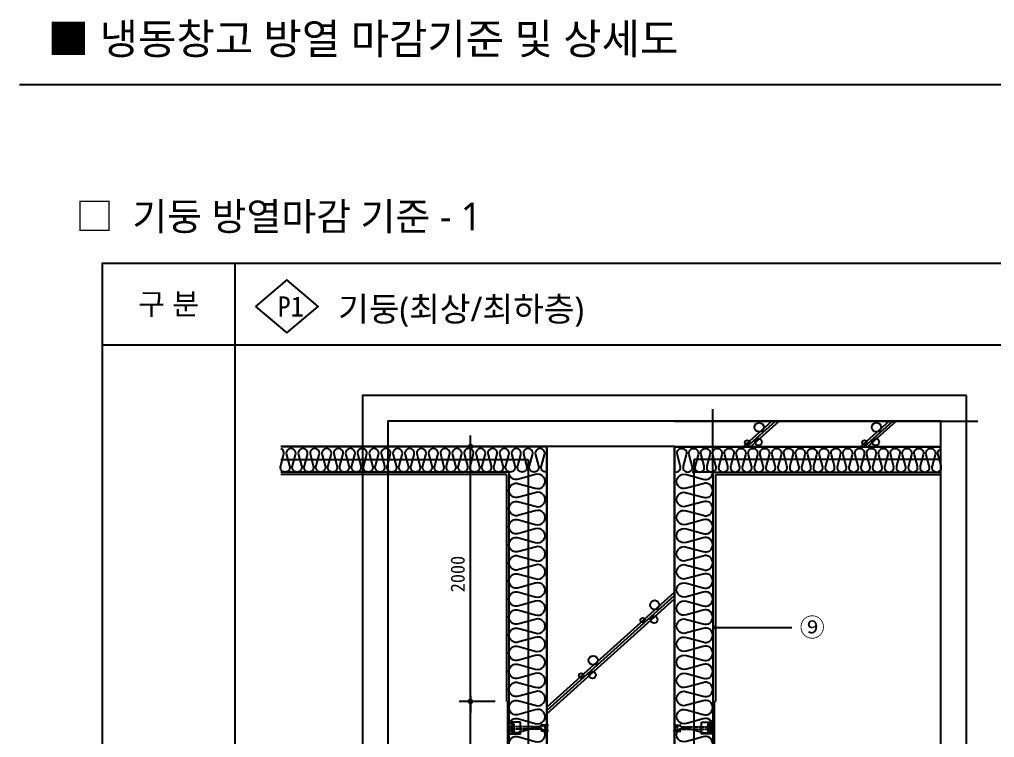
# Model space of a CAD drawing. Header units: millimetres. Extents: x 1008970 to 1091919, y 939088 to 948574.
# Drawn here: x 1059370 to 1062834, y 946023 to 948574 of the extents above; entities that cross this region are included whole.
import ezdxf
from ezdxf.enums import TextEntityAlignment as Align

# ---------------------------------------------------------------- set-up
doc = ezdxf.new("R2010")
doc.units = ezdxf.units.MM
doc.header["$LTSCALE"] = 5
doc.header["$MEASUREMENT"] = 0
doc.header["$PDSIZE"] = -10
doc.linetypes.add('HIDDEN', pattern=[0.375, 0.25, -0.125])
doc.linetypes.add('JIS_02_0.7', pattern=[1.35, 0.75, -0.6])
doc.layers.get('0').update_dxf_attribs({"linetype": 'CONTINUOUS'})
doc.layers.get('Defpoints').update_dxf_attribs({"color": 153, "linetype": 'CONTINUOUS'})
for name, color, linetype in [('5TXT', 7, 'CONTINUOUS'), ('AA-AXIS-DIM7', 7, 'CONTINUOUS'), ('CON', 2, 'CONTINUOUS'), ('DIM', 7, 'CONTINUOUS'), ('FIN', 5, 'CONTINUOUS'), ('HATCH', 9, 'CONTINUOUS'), ('TEXT', 7, 'CONTINUOUS'), ('WALL3', 3, 'CONTINUOUS'), ('단열재', 11, 'CONTINUOUS'), ('볼트', 253, 'JIS_02_0.7'), ('일람 벽체', 7, 'CONTINUOUS')]:
    doc.layers.add(name, color=color, linetype=linetype)
doc.styles.add('MG', font='malgun.ttf')
doc.styles.add('돋움', font='')
doc.styles.add('돋움체', font='')
doc.styles.add('한글', font='malgun.ttf')
doc.styles.get('돋움').set_extended_font_data('DotumChe')
doc.styles.get('돋움체').set_extended_font_data('DotumChe')
doc.dimstyles.new('DIM_5', dxfattribs={"dimscale": 5, "dimtxt": 3, "dimasz": 1, "dimexe": 2, "dimexo": 2, "dimgap": 1, "dimtad": 1, "dimdec": 0, "dimzin": 0, "dimdsep": 46, "dimtxsty": 'MG', "dimblk1": 'DIMDOT', "dimblk2": 'DIMDOT', "dimsah": 1, "dimcen": 0.09, "dimdle": 2, "dimclrd": 7, "dimclre": 7, "dimclrt": 3, "dimadec": 0, "dimazin": 0, "dimtfac": 1, "dimtdec": 0, "dimtix": 1, "dimtmove": 2, "dimatfit": 3, "dimldrblk": 'DIMDOT', "dimfxl": 2, "dimtolj": 1, "dimtzin": 0, "dimarcsym": 0})
doc.dimstyles.new('SDIM', dxfattribs={"dimscale": 10, "dimtxt": 2.5, "dimasz": 1, "dimexe": 2, "dimexo": 2, "dimgap": 1, "dimtad": 1, "dimdsep": 46, "dimtxsty": '돋움', "dimblk1": '_RXDOT', "dimblk2": '_RXDOT', "dimsah": 1, "dimcen": 3, "dimclrd": 7, "dimclre": 7, "dimclrt": 3, "dimadec": 0, "dimazin": 0, "dimtfac": 1, "dimtix": 1, "dimtmove": 2, "dimatfit": 3, "dimfxl": 1, "dimtolj": 1, "dimtzin": 0, "dimarcsym": 0})

# ---------------------------------------------------------------- blocks, each defined once
blk = doc.blocks.new('zw$8367')
blk.add_line((1287, 5), (1287, 369))
blk.add_lwpolyline([(913, 374), (1287, 374), (1287, 0), (913, 0)], close=True)
at = {"layer": '볼트'}
for p, q in [((1125, 321), (1125, 53)), ((1133, 329), (1279, 329)), ((1141, 329), (1141, 45)), ((1157, 329), (1157, 45)), ((1173, 329), (1173, 45)), ((1190, 329), (1190, 45)), ((1206, 329), (1206, 45)), ((1287, 321), (1287, 240)), ((16, 292), (121, 284)), ((16, 268), (235, 268)), ((16, 106), (235, 106)), ((16, 82), (121, 90)), ((40, 243), (40, 131)), ((121, 284), (235, 284)), ((121, 203), (121, 171)), ((121, 90), (235, 90)), ((186, 106), (235, 106)), ((261, 228), (1125, 228)), ((261, 146), (1125, 146)), ((1125, 236), (1206, 236)), ((1125, 146), (1125, 228)), ((1125, 138), (1206, 138)), ((1133, 45), (1279, 45)), ((1206, 232), (1279, 232)), ((1206, 142), (1279, 142)), ((1287, 134), (1287, 53))]:
    blk.add_line(p, q, dxfattribs=at)
for centre, radius, start, end in [((1133, 321), 8.11, 90, 180), ((1279, 321), 8.11, 0, 90), ((16, 276), 16.2, 90, 165.5225), ((16, 284), 16.2, 194.4775, 270), ((16, 90), 16.2, 90, 165.5225), ((16, 98), 16.2, 194.4775, 270), ((64, 243), 24.3, 78.463, 180), ((64, 131), 24.3, 180, 281.537), ((56, 203), 64.9, 0, 78.463), ((56, 171), 64.9, 281.537, 0), ((186, 203), 64.9, 33.0557, 180), ((186, 171), 64.9, 180, 326.9443), ((235, 276), 8.11, 0, 90), ((235, 276), 8.11, 270, 0), ((235, 98), 8.11, 0, 90), ((235, 98), 8.11, 270, 0), ((261, 252), 24.3, 213.0557, 270), ((261, 122), 24.3, 90, 146.9443), ((1133, 53), 8.11, 180, 270), ((1279, 240), 8.11, 270, 0), ((1279, 134), 8.11, 0, 90), ((1279, 53), 8.11, 270, 0)]:
    blk.add_arc(centre, radius, start, end, dxfattribs=at)
blk = doc.blocks.new('DIMDOT')
at = {"linetype": 'Continuous'}
blk.add_line((-2, 0), (2, 0), dxfattribs=at)
for radius in [0.5, 0.25]:
    blk.add_circle((0, 0), radius, dxfattribs=at)
blk = doc.blocks.new('_RXDOT')
at = {"color": 0, "linetype": 'ByBlock'}
blk.add_line((-1, 0), (2, 0), dxfattribs=at)
at = {"color": 0, "linetype": 'ByBlock', "const_width": 0.5}
blk.add_lwpolyline([(-0.25, 0, 1), (0.25, 0, 1)], format="xyb", close=True, dxfattribs=at)
blk = doc.blocks.new('*D17')
at = {"layer": 'Defpoints', "color": 0, "transparency": 16777216}
for p in [(1060972.3, 947056.8), (1061100, 947056.8), (1061100, 946151.3)]:
    blk.add_point(p, dxfattribs=at)
at = {"layer": 'DIM', "color": 7, "lineweight": -2, "transparency": 16777216}
for p, q in [((1061060, 947056.8), (1060932.3, 947056.8)), ((1060972.3, 946171.3), (1060972.3, 947036.8)), ((1061060, 946151.3), (1060932.3, 946151.3))]:
    blk.add_line(p, q, dxfattribs=at)
at = {"layer": 'DIM', "color": 7, "lineweight": -2, "transparency": 16777216, "xscale": 20, "yscale": 20, "zscale": 20}
for p, rotation in [((1060972.3, 947056.8), 90), ((1060972.3, 946151.3), 270)]:
    blk.add_blockref('_RXDOT', p, dxfattribs=dict(at, rotation=rotation))
at = {"layer": 'DIM', "color": 3, "transparency": 16777216, "insert": (1060927.2, 946604), "char_height": 50, "attachment_point": 5, "rotation": 90, "style": '돋움'}
blk.add_mtext('\\A1;2000', dxfattribs=at)
blk = doc.blocks.new('*D21')
at = {"layer": 'Defpoints', "color": 0, "transparency": 16777216}
for p in [(1060972.3, 946151.3), (1061100, 946151.3), (1061100, 944765.9)]:
    blk.add_point(p, dxfattribs=at)
at = {"layer": 'DIM', "color": 7, "lineweight": -2, "transparency": 16777216}
for p, q in [((1061060, 946151.3), (1060932.3, 946151.3)), ((1060972.3, 944785.9), (1060972.3, 946131.3)), ((1061060, 944765.9), (1060932.3, 944765.9))]:
    blk.add_line(p, q, dxfattribs=at)
at = {"layer": 'DIM', "color": 7, "lineweight": -2, "transparency": 16777216, "xscale": 20, "yscale": 20, "zscale": 20}
for p, rotation in [((1060972.3, 946151.3), 90), ((1060972.3, 944765.9), 270)]:
    blk.add_blockref('_RXDOT', p, dxfattribs=dict(at, rotation=rotation))
at = {"layer": 'DIM', "color": 3, "transparency": 16777216, "insert": (1060927.2, 945458.6), "char_height": 50, "attachment_point": 5, "rotation": 90, "style": '돋움'}
blk.add_mtext('\\A1;VAR.', dxfattribs=at)

msp = doc.modelspace()

# ---------------------------------------------------------------- linework, layer by layer
msp.add_line((1073767.213, 948342.513), (1059370.333, 948342.513))
msp.add_lwpolyline([(1073536.528, 939179.201), (1059664.794, 939179.201), (1059664.794, 947708.687), (1073536.528, 947708.687)], close=True)
at = {"color": 6}
for points in [[(1061240.304, 943724.638, 0.905, 0.905, 0), (1061240.304, 947052.224, 0.905, 0.905, 0), (1060298.62, 947052.224, 0.905, 0.905, 0)], [(1061702.092, 943724.638, 0.905, 0.905, 0), (1061702.092, 947052.224, 0.905, 0.905, 0), (1062643.776, 947052.224, 0.905, 0.905, 0)]]:
    msp.add_lwpolyline(points, format="xyseb", dxfattribs=at)
at = {"layer": '5TXT'}
for p, q in [((1060135.636, 947708.687), (1060135.636, 939179.201)), ((1059664.794, 947418.938), (1073536.528, 947418.938))]:
    msp.add_line(p, q, dxfattribs=at)
at = {"layer": 'CON', "ltscale": 5}
for p, q in [((1061244.832, 947056.752), (1060298.62, 947056.752)), ((1061244.832, 943724.638), (1061244.832, 947056.752)), ((1061697.565, 947056.752), (1062643.776, 947056.752)), ((1061697.565, 943724.638), (1061697.565, 947056.752))]:
    msp.add_line(p, q, dxfattribs=at)
at = {"layer": 'Defpoints'}
for p, q in [((1061833.384, 946966.205), (1061833.384, 947190.368)), ((1061697.565, 947147.298), (1062774.433, 947147.298)), ((1061697.565, 947056.752), (1061244.832, 947056.752)), ((1061833.384, 946966.205), (1061759.548, 946966.205))]:
    msp.add_line(p, q, dxfattribs=at)
at = {"layer": 'Defpoints', "color": 139}
for points in [[(1062734.323, 947237.845), (1060588.369, 947237.845), (1060588.369, 943543.545), (1062734.323, 943543.545)], [(1062643.776, 947147.298), (1060678.916, 947147.298), (1060678.916, 943634.092), (1062643.776, 943634.092)]]:
    msp.add_lwpolyline(points, close=True, dxfattribs=at)
at = {"layer": 'FIN'}
for p, q in [((1061099.957, 946957.15), (1060298.62, 946957.15)), ((1061099.957, 946957.15), (1061099.957, 946151.286)), ((1061842.439, 946957.15), (1062643.776, 946957.15)), ((1061842.439, 946957.15), (1061842.439, 946151.286)), ((1061833.368, 946151.286), (1061842.439, 946151.286))]:
    msp.add_line(p, q, dxfattribs=at)
at = {"layer": 'HATCH'}
for p, q in [((1061942.459, 947056.752), (1062043.066, 947147.298)), ((1061955.264, 947056.752), (1062055.871, 947147.298)), ((1061968.069, 947056.752), (1062068.677, 947147.298)), ((1062358.987, 947056.752), (1062459.594, 947147.298)), ((1062371.792, 947056.752), (1062472.399, 947147.298)), ((1062384.597, 947056.752), (1062485.204, 947147.298)), ((1061244.832, 946131.615), (1061697.565, 946539.074)), ((1061244.832, 946120.09), (1061697.565, 946527.55)), ((1061244.832, 946108.565), (1061697.565, 946516.025))]:
    msp.add_line(p, q, dxfattribs=at)
for centre, radius in [((1061998.069, 947125.57), 16.298), ((1062414.597, 947125.57), 16.298), ((1061995.621, 947073.37), 12.224), ((1062412.149, 947073.37), 12.224), ((1061955.631, 947071.331), 8.149), ((1062372.159, 947071.331), 8.149), ((1061626.957, 946494.297), 16.298), ((1061584.519, 946440.057), 8.149), ((1061624.509, 946442.096), 12.224), ((1061408.239, 946297.45), 16.298), ((1061365.801, 946243.211), 8.149), ((1061405.791, 946245.25), 12.224)]:
    msp.add_circle(centre, radius, dxfattribs=at)
at = {"layer": 'WALL3'}
for p, q in [((1061104.485, 946151.286), (1061104.485, 944765.924)), ((1061837.912, 946151.286), (1061837.912, 944765.924))]:
    msp.add_line(p, q, dxfattribs=at)
at = {"layer": 'WALL3', "linetype": 'HIDDEN'}
for points in [[(1060298.62, 947011.478), (1061176.922, 947011.478), (1061176.922, 943724.638)], [(1062643.776, 947011.478), (1061765.474, 947011.478), (1061765.474, 943724.638)]]:
    msp.add_lwpolyline(points, dxfattribs=at)
at = {"layer": '단열재'}
for p, q in [((1061109.012, 946966.205), (1060298.62, 946966.205)), ((1061109.012, 946966.205), (1061109.012, 943815.185)), ((1061833.384, 946966.205), (1061833.384, 943815.185)), ((1061833.384, 946966.205), (1062643.776, 946966.205))]:
    msp.add_line(p, q, dxfattribs=at)
for points in [[(1061240.304, 946966.205, -0.52485566), (1061224.557, 946989.026), (1061234.999, 947027.593, 1.44919786), (1061203.505, 947027.593), (1061213.947, 946989.026, -0.52485566), (1061198.2, 946966.205, -0.52485566), (1061182.453, 946989.026), (1061192.895, 947027.593, 1.44919786), (1061161.401, 947027.593), (1061171.843, 946989.026, -0.52485566), (1061156.096, 946966.205, -0.52485566), (1061140.349, 946989.026), (1061150.791, 947027.593, 1.44919786), (1061119.297, 947027.593), (1061129.739, 946989.026, -0.52485566), (1061113.992, 946966.205, -0.52485566), (1061098.245, 946989.026), (1061108.687, 947027.593, 1.44919786), (1061077.193, 947027.593), (1061087.635, 946989.026, -0.52485566), (1061071.888, 946966.205, -0.52485566), (1061056.141, 946989.026), (1061066.583, 947027.593, 1.44919786), (1061035.089, 947027.593), (1061045.531, 946989.026, -0.52485566), (1061029.784, 946966.205, -0.52485566), (1061014.037, 946989.026), (1061024.478, 947027.593, 1.44919786), (1060992.985, 947027.593), (1061003.426, 946989.026, -0.52485566), (1060987.679, 946966.205, -0.52485566), (1060971.933, 946989.026), (1060982.374, 947027.593, 1.44919786), (1060950.88, 947027.593), (1060961.322, 946989.026, -0.52485566), (1060945.575, 946966.205, -0.52485566), (1060929.828, 946989.026), (1060940.27, 947027.593, 1.44919786), (1060908.776, 947027.593), (1060919.218, 946989.026, -0.52485566), (1060903.471, 946966.205, -0.52485566), (1060887.724, 946989.026), (1060898.166, 947027.593, 1.44919786), (1060866.672, 947027.593), (1060877.114, 946989.026, -0.52485566), (1060861.367, 946966.205, -0.52485566), (1060845.62, 946989.026), (1060856.062, 947027.593, 1.44919786), (1060824.568, 947027.593), (1060835.01, 946989.026, -0.52485566), (1060819.263, 946966.205, -0.52485566), (1060803.516, 946989.026), (1060813.958, 947027.593, 1.44919786), (1060782.464, 947027.593), (1060792.906, 946989.026, -0.52485566), (1060777.159, 946966.205, -0.52485566), (1060761.412, 946989.026), (1060771.854, 947027.593, 1.44919786), (1060740.36, 947027.593), (1060750.801, 946989.026, -0.52485566), (1060735.055, 946966.205, -0.52485566), (1060719.308, 946989.026), (1060729.749, 947027.593, 1.44919786), (1060698.256, 947027.593), (1060708.697, 946989.026, -0.52485566), (1060692.95, 946966.205, -0.52485566), (1060677.203, 946989.026), (1060687.645, 947027.593, 1.44919786), (1060656.151, 947027.593), (1060666.593, 946989.026, -0.52485566), (1060650.846, 946966.205, -0.52485566), (1060635.099, 946989.026), (1060645.541, 947027.593, 1.44919786), (1060614.047, 947027.593), (1060624.489, 946989.026, -0.52485566), (1060608.742, 946966.205, -0.52485566), (1060592.995, 946989.026), (1060603.437, 947027.593, 1.44919786), (1060571.943, 947027.593), (1060582.385, 946989.026, -0.52485566), (1060566.638, 946966.205, -0.52485566), (1060550.891, 946989.026), (1060561.333, 947027.593, 1.44919786), (1060529.839, 947027.593), (1060540.281, 946989.026, -0.52485566), (1060524.534, 946966.205, -0.52485566), (1060508.787, 946989.026), (1060519.229, 947027.593, 1.44919786), (1060487.735, 947027.593), (1060498.177, 946989.026, -0.52485566), (1060482.43, 946966.205, -0.52485566), (1060466.683, 946989.026), (1060477.125, 947027.593, 1.44919786), (1060445.631, 947027.593), (1060456.072, 946989.026, -0.52485566), (1060440.325, 946966.205, -0.52485566), (1060424.579, 946989.026), (1060435.02, 947027.593, 1.44919786), (1060403.526, 947027.593), (1060413.968, 946989.026, -0.52485566), (1060398.221, 946966.205, -0.52485566), (1060382.474, 946989.026), (1060392.916, 947027.593, 1.44919786), (1060361.422, 947027.593), (1060371.864, 946989.026, -0.52485566), (1060356.117, 946966.205, -0.52485566), (1060340.37, 946989.026), (1060350.812, 947027.593, 1.44919786), (1060319.318, 947027.593), (1060329.76, 946989.026, -0.52485566), (1060314.013, 946966.205, -0.52485566), (1060298.266, 946989.026), (1060308.708, 947027.593, 0.42012001), (1060298.62, 947049.434, 0.42012001)], [(1061702.092, 946966.205, 0.52485566), (1061717.839, 946989.026), (1061707.397, 947027.593, -1.44919786), (1061738.891, 947027.593), (1061728.449, 946989.026, 0.52485566), (1061744.196, 946966.205, 0.52485566), (1061759.943, 946989.026), (1061749.501, 947027.593, -1.44919786), (1061780.995, 947027.593), (1061770.553, 946989.026, 0.52485566), (1061786.3, 946966.205, 0.52485566), (1061802.047, 946989.026), (1061791.605, 947027.593, -1.44919786), (1061823.099, 947027.593), (1061812.657, 946989.026, 0.52485566), (1061828.404, 946966.205, 0.52485566), (1061844.151, 946989.026), (1061833.709, 947027.593, -1.44919786), (1061865.203, 947027.593), (1061854.762, 946989.026, 0.52485566), (1061870.508, 946966.205, 0.52485566), (1061886.255, 946989.026), (1061875.814, 947027.593, -1.44919786), (1061907.307, 947027.593), (1061896.866, 946989.026, 0.52485566), (1061912.613, 946966.205, 0.52485566), (1061928.36, 946989.026), (1061917.918, 947027.593, -1.44919786), (1061949.412, 947027.593), (1061938.97, 946989.026, 0.52485566), (1061954.717, 946966.205, 0.52485566), (1061970.464, 946989.026), (1061960.022, 947027.593, -1.44919786), (1061991.516, 947027.593), (1061981.074, 946989.026, 0.52485566), (1061996.821, 946966.205, 0.52485566), (1062012.568, 946989.026), (1062002.126, 947027.593, -1.44919786), (1062033.62, 947027.593), (1062023.178, 946989.026, 0.52485566), (1062038.925, 946966.205, 0.52485566), (1062054.672, 946989.026), (1062044.23, 947027.593, -1.44919786), (1062075.724, 947027.593), (1062065.282, 946989.026, 0.52485566), (1062081.029, 946966.205, 0.52485566), (1062096.776, 946989.026), (1062086.334, 947027.593, -1.44919786), (1062117.828, 947027.593), (1062107.386, 946989.026, 0.52485566), (1062123.133, 946966.205, 0.52485566), (1062138.88, 946989.026), (1062128.438, 947027.593, -1.44919786), (1062159.932, 947027.593), (1062149.491, 946989.026, 0.52485566), (1062165.238, 946966.205, 0.52485566), (1062180.984, 946989.026), (1062170.543, 947027.593, -1.44919786), (1062202.037, 947027.593), (1062191.595, 946989.026, 0.52485566), (1062207.342, 946966.205, 0.52485566), (1062223.089, 946989.026), (1062212.647, 947027.593, -1.44919786), (1062244.141, 947027.593), (1062233.699, 946989.026, 0.52485566), (1062249.446, 946966.205, 0.52485566), (1062265.193, 946989.026), (1062254.751, 947027.593, -1.44919786), (1062286.245, 947027.593), (1062275.803, 946989.026, 0.52485566), (1062291.55, 946966.205, 0.52485566), (1062307.297, 946989.026), (1062296.855, 947027.593, -1.44919786), (1062328.349, 947027.593), (1062317.907, 946989.026, 0.52485566), (1062333.654, 946966.205, 0.52485566), (1062349.401, 946989.026), (1062338.959, 947027.593, -1.44919786), (1062370.453, 947027.593), (1062360.011, 946989.026, 0.52485566), (1062375.758, 946966.205, 0.52485566), (1062391.505, 946989.026), (1062381.063, 947027.593, -1.44919786), (1062412.557, 947027.593), (1062402.115, 946989.026, 0.52485566), (1062417.862, 946966.205, 0.52485566), (1062433.609, 946989.026), (1062423.168, 947027.593, -1.44919786), (1062454.661, 947027.593), (1062444.22, 946989.026, 0.52485566), (1062459.967, 946966.205, 0.52485566), (1062475.714, 946989.026), (1062465.272, 947027.593, -1.44919786), (1062496.766, 947027.593), (1062486.324, 946989.026, 0.52485566), (1062502.071, 946966.205, 0.52485566), (1062517.818, 946989.026), (1062507.376, 947027.593, -1.44919786), (1062538.87, 947027.593), (1062528.428, 946989.026, 0.52485566), (1062544.175, 946966.205, 0.52485566), (1062559.922, 946989.026), (1062549.48, 947027.593, -1.44919786), (1062580.974, 947027.593), (1062570.532, 946989.026, 0.52485566), (1062586.279, 946966.205, 0.52485566), (1062602.026, 946989.026), (1062591.584, 947027.593, -1.44919786), (1062623.078, 947027.593), (1062612.636, 946989.026, 0.52485566), (1062628.383, 946966.205, 0.52485566), (1062644.13, 946989.026), (1062633.688, 947027.593, -0.42012001), (1062643.776, 947049.434, -0.42012001)], [(1061109.012, 946000.979, -0.52485566), (1061143.856, 946025.022), (1061202.744, 946009.079, 1.44919786), (1061202.744, 946057.167), (1061143.856, 946041.223, -0.52485566), (1061109.012, 946065.267, -0.52485566), (1061143.856, 946089.311), (1061202.744, 946073.367, 1.44919786), (1061202.744, 946121.455), (1061143.856, 946105.511, -0.52485566), (1061109.012, 946129.555, -0.52485566), (1061143.856, 946153.599), (1061202.744, 946137.655, 1.44919786), (1061202.744, 946185.743), (1061143.856, 946169.799, -0.52485566), (1061109.012, 946193.843, -0.52485566), (1061143.856, 946217.887), (1061202.744, 946201.943, 1.44919786), (1061202.744, 946250.031), (1061143.856, 946234.087, -0.52485566), (1061109.012, 946258.131, -0.52485566), (1061143.856, 946282.175), (1061202.744, 946266.231, 1.44919786), (1061202.744, 946314.319), (1061143.856, 946298.375, -0.52485566), (1061109.012, 946322.419, -0.52485566), (1061143.856, 946346.463), (1061202.744, 946330.519, 1.44919786), (1061202.744, 946378.607), (1061143.856, 946362.663, -0.52485566), (1061109.012, 946386.707, -0.52485566), (1061143.856, 946410.751), (1061202.744, 946394.807, 1.44919786), (1061202.744, 946442.895), (1061143.856, 946426.951, -0.52485566), (1061109.012, 946450.995, -0.52485566), (1061143.856, 946475.039), (1061202.744, 946459.095, 1.44919786), (1061202.744, 946507.183), (1061143.856, 946491.24, -0.52485566), (1061109.012, 946515.283, -0.52485566), (1061143.856, 946539.327), (1061202.744, 946523.384, 1.44919786), (1061202.744, 946571.471), (1061143.856, 946555.528, -0.52485566), (1061109.012, 946579.571, -0.52485566), (1061143.856, 946603.615), (1061202.744, 946587.672, 1.44919786), (1061202.744, 946635.759), (1061143.856, 946619.816, -0.52485566), (1061109.012, 946643.859, -0.52485566), (1061143.856, 946667.903), (1061202.744, 946651.96, 1.44919786), (1061202.744, 946700.047), (1061143.856, 946684.104, -0.52485566), (1061109.012, 946708.147, -0.52485566), (1061143.856, 946732.191), (1061202.744, 946716.248, 1.44919786), (1061202.744, 946764.335), (1061143.856, 946748.392, -0.52485566), (1061109.012, 946772.435, -0.52485566), (1061143.856, 946796.479), (1061202.744, 946780.536, 1.44919786), (1061202.744, 946828.623), (1061143.856, 946812.68, -0.52485566), (1061109.012, 946836.724, -0.52485566), (1061143.856, 946860.767), (1061202.744, 946844.824, 1.44919786), (1061202.744, 946892.911), (1061143.856, 946876.968, -0.52485566), (1061109.012, 946901.012, -0.52485566), (1061143.856, 946925.055), (1061202.744, 946909.112, 1.44919786), (1061202.744, 946957.199), (1061143.856, 946941.256, -0.52485566), (1061109.012, 946965.3, -0.00880334), (1061109.028, 946966.205, -0.00880334)], [(1061833.384, 946000.979, 0.52485566), (1061798.54, 946025.022), (1061739.652, 946009.079, -1.44919786), (1061739.652, 946057.167), (1061798.54, 946041.223, 0.52485566), (1061833.384, 946065.267, 0.52485566), (1061798.54, 946089.311), (1061739.652, 946073.367, -1.44919786), (1061739.652, 946121.455), (1061798.54, 946105.511, 0.52485566), (1061833.384, 946129.555, 0.52485566), (1061798.54, 946153.599), (1061739.652, 946137.655, -1.44919786), (1061739.652, 946185.743), (1061798.54, 946169.799, 0.52485566), (1061833.384, 946193.843, 0.52485566), (1061798.54, 946217.887), (1061739.652, 946201.943, -1.44919786), (1061739.652, 946250.031), (1061798.54, 946234.087, 0.52485566), (1061833.384, 946258.131, 0.52485566), (1061798.54, 946282.175), (1061739.652, 946266.231, -1.44919786), (1061739.652, 946314.319), (1061798.54, 946298.375, 0.52485566), (1061833.384, 946322.419, 0.52485566), (1061798.54, 946346.463), (1061739.652, 946330.519, -1.44919786), (1061739.652, 946378.607), (1061798.54, 946362.663, 0.52485566), (1061833.384, 946386.707, 0.52485566), (1061798.54, 946410.751), (1061739.652, 946394.807, -1.44919786), (1061739.652, 946442.895), (1061798.54, 946426.951, 0.52485566), (1061833.384, 946450.995, 0.52485566), (1061798.54, 946475.039), (1061739.652, 946459.095, -1.44919786), (1061739.652, 946507.183), (1061798.54, 946491.24, 0.52485566), (1061833.384, 946515.283, 0.52485566), (1061798.54, 946539.327), (1061739.652, 946523.384, -1.44919786), (1061739.652, 946571.471), (1061798.54, 946555.528, 0.52485566), (1061833.384, 946579.571, 0.52485566), (1061798.54, 946603.615), (1061739.652, 946587.672, -1.44919786), (1061739.652, 946635.759), (1061798.54, 946619.816, 0.52485566), (1061833.384, 946643.859, 0.52485566), (1061798.54, 946667.903), (1061739.652, 946651.96, -1.44919786), (1061739.652, 946700.047), (1061798.54, 946684.104, 0.52485566), (1061833.384, 946708.147, 0.52485566), (1061798.54, 946732.191), (1061739.652, 946716.248, -1.44919786), (1061739.652, 946764.335), (1061798.54, 946748.392, 0.52485566), (1061833.384, 946772.435, 0.52485566), (1061798.54, 946796.479), (1061739.652, 946780.536, -1.44919786), (1061739.652, 946828.623), (1061798.54, 946812.68, 0.52485566), (1061833.384, 946836.724, 0.52485566), (1061798.54, 946860.767), (1061739.652, 946844.824, -1.44919786), (1061739.652, 946892.911), (1061798.54, 946876.968, 0.52485566), (1061833.384, 946901.012, 0.52485566), (1061798.54, 946925.055), (1061739.652, 946909.112, -1.44919786), (1061739.652, 946957.199), (1061798.54, 946941.256, 0.52485566), (1061833.384, 946965.3, 0.00880334), (1061833.368, 946966.205, 0.00880334)]]:
    msp.add_lwpolyline(points, format="xyb", dxfattribs=at)
at = {"layer": '일람 벽체'}
msp.add_lwpolyline([(1060209.195, 947554.737), (1060320.515, 947460.697), (1060431.836, 947554.737), (1060320.515, 947648.777)], close=True, dxfattribs=at)

# ---------------------------------------------------------------- block references
at = {"layer": 'Defpoints', "yscale": 0.1089322188955256, "zscale": 0.1089322188955256}
for p, xscale in [((1061249.191, 946036.351), -0.1089322188955256), ((1061693.205, 946036.351), 0.1089322188955256)]:
    msp.add_blockref('zw$8367', p, dxfattribs=dict(at, xscale=xscale))

# ---------------------------------------------------------------- texts
at = {"style": '한글'}
for s, height, p in [('■ 냉동창고 방열 마감기준 및 상세도', 108.6557, (1059469.934, 948505.496)), ('□  기둥 방열마감 기준 - 1', 98.77792, (1059569.577, 947874.603)), ('기둥(최상/최하층)', 86.9247, (1060502.272, 947545.705))]:
    msp.add_text(s, height=height, dxfattribs=at).set_placement(p, align=Align.MIDDLE_LEFT)
for s, height, p in [('구 분', 76.0591, (1059900.215, 947563.812)), ('⑨', 65.194, (1062186.516, 946414.585))]:
    msp.add_text(s, height=height, dxfattribs=at).set_placement(p, align=Align.MIDDLE_CENTER)
at = {"layer": 'TEXT', "style": '돋움체'}
msp.add_text('P1', height=72, dxfattribs=at).set_placement((1060333.841, 947554.737), align=Align.MIDDLE_CENTER)

# ---------------------------------------------------------------- dimensions: what is measured, and where the dimension line sits
at = {"layer": 'DIM'}
for p1, p2, text, picture, middle in [((1061099.957, 946151.286), (1061099.957, 947056.752), '2000', '*D17', (1060927.218, 946604.019)), ((1061099.957, 944765.924), (1061099.957, 946151.286), 'VAR.', '*D21', (1060927.218, 945458.605))]:
    dim = msp.add_aligned_dim(p1=p1, p2=p2, distance=127.705, text=text, dimstyle='SDIM', override={"dimscale": 20, "dimtxsty": '돋움'}, dxfattribs=at)
    dim.commit()
    dim.dimension.update_dxf_attribs({"geometry": picture, "text_midpoint": middle})

# ---------------------------------------------------------------- leaders
at = {"layer": 'AA-AXIS-DIM7'}
msp.add_leader([(1061837.912, 946414.585), (1062002.37, 946414.585), (1062114.079, 946414.585)], dimstyle='DIM_5', override={"dimasz": 3, "dimclrd": 4, "dimldrblk": 'Dot', "dimarcsym": 1}, dxfattribs=at)

doc.saveas('drawing.dxf')
